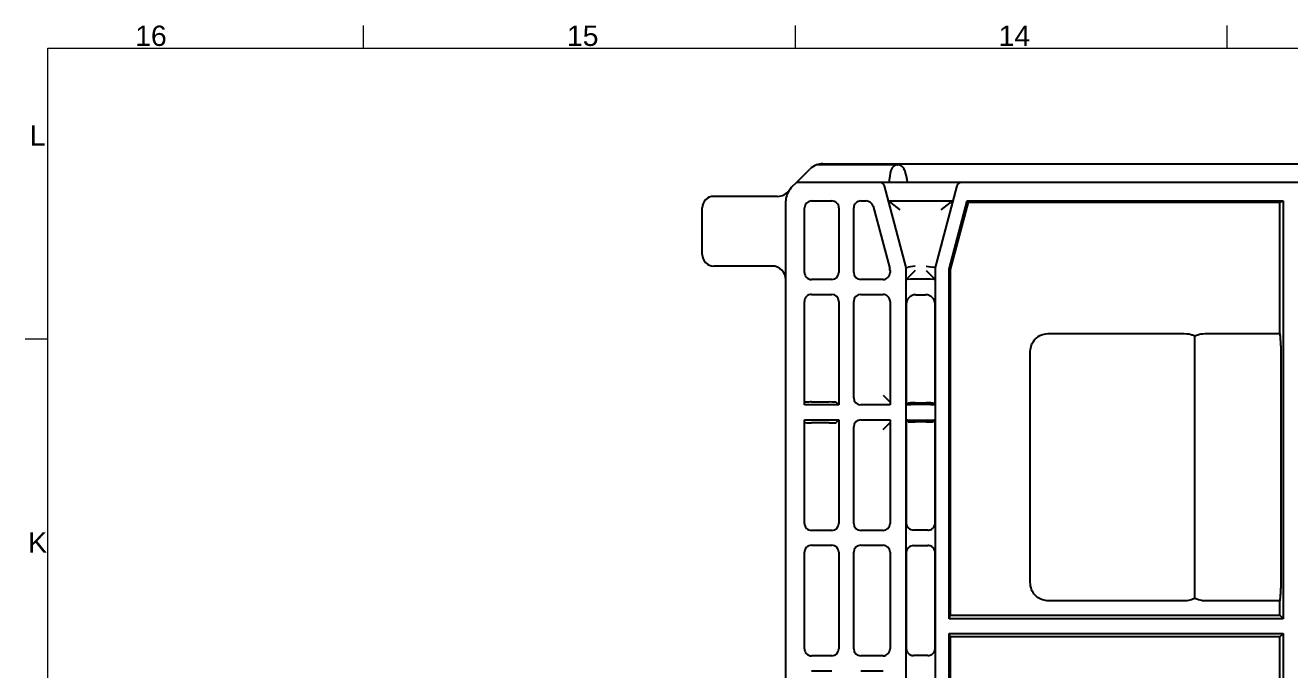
# Model space of a CAD drawing. Header units: millimetres. Extents: x 0 to 1486, y 0 to 1051.
# Drawn here: x 20.1 to 292.3, y 892.3 to 1031.2 of the extents above; entities that cross this region are included whole.
import ezdxf

# ---------------------------------------------------------------- set-up
doc = ezdxf.new("R2010")
doc.units = ezdxf.units.MM
doc.header["$LTSCALE"] = 1.25
for name, color, linetype, lineweight, true_color in [('Sichtbare Kanten(DIN)', 7, 'Continuous', 25, 0x262659), ('Skizziergeometrie(DIN)', 7, 'Continuous', 9, 0x262659), ('Symbole(DIN)', 7, 'Continuous', 15, 0x262659)]:
    doc.layers.add(name, color=color, linetype=linetype, lineweight=lineweight, true_color=true_color)
doc.styles.add('Aktuell-DIN', font='arial.ttf')

# ---------------------------------------------------------------- blocks, each defined once
blk = doc.blocks.new('Ränder Standardrahmen')
at = {"layer": 'Skizziergeometrie(DIN)'}
for p, q in [((74.31, 821), (74.31, 824.9)), ((148.63, 821), (148.63, 824.9)), ((222.94, 821), (222.94, 824.9)), ((20, 770.92), (16.1, 770.92))]:
    blk.add_line(p, q, dxfattribs=at)
at = {"layer": 'Skizziergeometrie(DIN)', "flags": 128}
blk.add_lwpolyline([(20, 20), (20, 821), (1169, 821), (1169, 20), (20, 20)], dxfattribs=at)
at = {"layer": 'Symbole(DIN)', "color": 179, "true_color": 0x262659, "char_height": 3.5, "attachment_point": 7, "style": 'Aktuell-DIN'}
for s, insert in [('16', (35, 821.34)), ('15', (109.31, 821.34)), ('14', (183.62, 821.4)), ('L', (16.87, 804.21)), ('K', (16.59, 734.13))]:
    blk.add_mtext(s, dxfattribs=dict(at, insert=insert))

msp = doc.modelspace()

# ---------------------------------------------------------------- linework, layer by layer
at = {"layer": 'Sichtbare Kanten(DIN)'}
for p, q in [((186.0485, 997.3641), (188.8769, 1000.1925)), ((207.3277, 1001.1141), (190.3134, 1001.1141)), ((191.7053, 1001.3641), (1097.7916, 1001.3641)), ((206.2006, 999.3124), (205.8886, 997.3641)), ((207.6494, 1001.1513), (207.8475, 1001.1513)), ((209.2964, 999.9681), (209.7632, 998.1141)), ((186.0485, 997.3641), (184.92, 996.2357)), ((203.9811, 997.3641), (186.0485, 997.3641)), ((207.087, 997.3641), (203.9811, 997.3641)), ((209.6485, 979.0771), (204.9471, 996.6229)), ((218.41, 997.3641), (207.087, 997.3641)), ((220.5499, 996.6229), (215.8485, 979.0771)), ((221.5158, 997.3641), (218.41, 997.3641)), ((1067.9811, 997.3641), (221.5158, 997.3641)), ((181.9741, 994.3641), (168.2485, 994.3641)), ((165.7485, 981.8641), (165.7485, 991.8641)), ((183.7485, 871.2634), (183.7485, 993.4073)), ((187.7485, 977.9646), (187.7485, 991.8641)), ((189.2485, 993.3641), (193.648, 993.3641)), ((195.1485, 991.8641), (195.1485, 977.9637)), ((198.3485, 977.9637), (198.3485, 991.8641)), ((199.8489, 993.3641), (201.0458, 993.3641)), ((202.4947, 992.2523), (206.0973, 978.807)), ((205.8203, 993.3641), (206.3847, 992.931)), ((208.3388, 991.4315), (206.3847, 992.931)), ((207.8873, 993.3772), (217.6096, 993.3772)), ((217.1581, 991.4315), (219.1122, 992.931)), ((218.8485, 978.6821), (222.7825, 993.3641)), ((222.9834, 993.1023), (219.1103, 978.6476)), ((219.6767, 993.3641), (219.1122, 992.931)), ((222.7825, 993.3641), (290.7485, 993.3641)), ((222.7825, 993.3641), (222.9834, 993.1023)), ((222.9834, 993.1023), (290.0153, 993.1023)), ((290.0153, 993.1023), (290.7485, 993.3641)), ((290.0153, 964.8302), (290.0153, 993.1023)), ((290.7485, 993.3641), (290.7485, 903.4641)), ((180.7485, 979.3641), (168.2485, 979.3641)), ((206.1485, 978.4188), (206.1485, 977.9646)), ((209.6485, 979.0771), (210.0816, 979.1341)), ((209.6485, 740.6512), (209.6485, 979.0771)), ((211.581, 979.3315), (210.0816, 979.1341)), ((211.581, 978.3678), (210.0816, 976.8683)), ((213.9159, 979.3315), (215.4154, 979.1341)), ((213.9159, 978.3678), (215.4154, 976.8683)), ((215.8485, 979.0771), (215.4154, 979.1341)), ((215.8485, 979.0771), (215.8485, 740.6512)), ((218.8485, 903.4641), (218.8485, 978.6821)), ((218.8485, 978.6821), (219.1103, 978.6476)), ((219.1103, 978.6476), (219.1103, 904.1973)), ((193.6489, 976.4641), (189.2485, 976.4641)), ((204.6485, 976.4641), (199.848, 976.4641)), ((209.6485, 976.4641), (209.6527, 976.4681)), ((209.6527, 976.4681), (210.0815, 976.8683)), ((210.0815, 976.8683), (210.0816, 976.8683)), ((215.4154, 976.8683), (215.4154, 976.8683)), ((215.4154, 976.8683), (215.8442, 976.4681)), ((215.8442, 976.4681), (215.8485, 976.4641)), ((189.2485, 973.2641), (193.6489, 973.2641)), ((199.848, 973.2641), (204.6485, 973.2641)), ((187.7485, 949.4641), (187.7485, 971.7637)), ((195.1485, 971.7646), (195.1485, 949.4641)), ((198.3485, 950.9637), (198.3485, 971.7646)), ((206.1485, 971.7637), (206.1485, 949.4641)), ((209.6527, 971.2608), (209.6527, 949.4681)), ((215.8442, 949.4681), (215.8442, 971.2608)), ((189.2485, 950.0995), (193.0492, 950.0995)), ((194.5488, 950.0638), (195.1485, 949.4641)), ((204.6485, 951.5633), (206.148, 950.0638)), ((195.1485, 949.4641), (187.7485, 949.4641)), ((206.1485, 949.4641), (199.848, 949.4641)), ((209.6527, 949.4681), (210.0816, 949.8683)), ((211.581, 949.904), (213.9159, 949.904)), ((215.4154, 949.8683), (215.8442, 949.4681)), ((187.7485, 946.2641), (195.1485, 946.2641)), ((187.7485, 923.9646), (187.7485, 946.2641)), ((193.0492, 945.6287), (189.2485, 945.6287)), ((195.1485, 946.2641), (194.5488, 945.6644)), ((195.1485, 946.2641), (195.1485, 923.9637)), ((198.3485, 923.9637), (198.3485, 944.7646)), ((199.848, 946.2641), (206.1485, 946.2641)), ((204.6485, 944.1649), (206.148, 945.6644)), ((206.1485, 946.2641), (206.1485, 923.9646)), ((209.6527, 946.2601), (209.6527, 923.9676)), ((210.0816, 945.8599), (209.6527, 946.2601)), ((213.9159, 945.8242), (211.581, 945.8242)), ((215.8442, 946.2601), (215.4154, 945.8599)), ((215.8442, 923.9676), (215.8442, 946.2601)), ((193.6489, 922.4641), (189.2485, 922.4641)), ((204.6485, 922.4641), (199.848, 922.4641)), ((187.7485, 896.9646), (187.7485, 917.7637)), ((189.2485, 919.2641), (193.6489, 919.2641)), ((195.1485, 917.7646), (195.1485, 896.9637)), ((198.3485, 896.9637), (198.3485, 917.7646)), ((199.848, 919.2641), (204.6485, 919.2641)), ((206.1485, 917.7637), (206.1485, 896.9646)), ((209.6527, 917.7607), (209.6527, 896.9676)), ((215.8442, 896.9676), (215.8442, 917.7607)), ((290.0153, 904.1973), (290.0153, 907.2977)), ((218.8485, 903.4641), (219.1103, 904.1973)), ((219.1103, 904.1973), (290.0153, 904.1973)), ((290.0153, 904.1973), (290.7485, 903.4641)), ((290.7485, 903.4641), (218.8485, 903.4641)), ((218.8485, 900.2641), (290.7485, 900.2641)), ((219.1103, 899.5309), (218.8485, 900.2641)), ((218.8485, 861.4641), (218.8485, 900.2641)), ((290.0153, 899.5309), (219.1103, 899.5309)), ((219.1103, 899.5309), (219.1103, 862.1973)), ((290.7485, 900.2641), (290.0153, 899.5309)), ((290.0153, 862.1973), (290.0153, 899.5309)), ((290.7485, 900.2641), (290.7485, 861.4641)), ((193.6489, 895.4641), (189.2485, 895.4641)), ((204.6485, 895.4641), (199.848, 895.4641)), ((189.2485, 892.2641), (193.6489, 892.2641)), ((199.848, 892.2641), (204.6485, 892.2641))]:
    msp.add_line(p, q, dxfattribs=at)
for centre, radius, start, end in [((191.7053, 997.3641), 4, 110.364135, 135), ((191.7053, 997.3641), 4, 90, 110.364135), ((203.9811, 996.3641), 1, 15, 90), ((221.5158, 996.3641), 1, 90, 165), ((168.2485, 991.8641), 2.5, 90, 180), ((181.9741, 997.3641), 3, 270, 325.579312), ((187.7485, 993.4073), 4, 135, 180), ((189.2485, 991.8641), 1.5, 90, 180), ((201.0458, 991.8641), 1.5, 15, 90), ((168.2485, 981.8641), 2.5, 180, 270), ((180.7485, 976.3641), 3, 0, 90), ((204.6485, 978.4188), 1.5, 0, 15)]:
    msp.add_arc(centre, radius, start, end, dxfattribs=at)
for centre, major_axis, ratio, start_param, end_param in [((207.6494, 998.6628), (0, 2.5097), 0.59767248, 0.21620829, 1.30899694), ((207.6494, 999.555), (0, 1.5963), 0.93969262, 0, 0.21620829), ((207.8475, 999.555), (0, 1.5963), 0.93969262, 4.97418837, 6.28318531), ((209.6945, 998.1141), (0.1903, -0.7498), 0.08613948, 6.26132716, 7.83212349), ((193.648, 991.8641), (1.5004, 0), 0.99970149, 0, 1.57079633), ((199.8489, 991.8641), (-1.5004, 0), 0.99970149, 4.71238898, 6.28318531), ((207.8733, 993.4296), (-2.0706, 0.0004), 0.0252925, 0.00678165, 1.57757798), ((217.6237, 993.4296), (2.0706, 0.0004), 0.0252925, 4.70560733, 6.27640366), ((189.2485, 977.9646), (0, -1.5004), 0.99970149, 4.71238898, 6.28318531), ((193.648, 977.9646), (1.0613, -1.0613), 0.99940325, 5.49808561, 7.068285), ((199.8489, 977.9646), (-1.0613, -1.0613), 0.99940325, 5.49808561, 7.068285), ((204.6485, 977.9646), (0, -1.5004), 0.99970149, 0, 1.57079633), ((212.7485, 976.4641), (3.1, 0), 0.02443947, 0.05235988, 3.08923278), ((189.2485, 971.7637), (0, 1.5004), 0.99970149, 0, 1.57079633), ((193.648, 971.7637), (1.0613, 1.0613), 0.99940325, 5.49808561, 7.068285), ((199.8489, 971.7637), (-1.0613, 1.0613), 0.99940325, 5.49808561, 7.068285), ((204.6485, 971.7637), (0, 1.5004), 0.99970149, 4.71238898, 6.28318531), ((212.7485, 973.2641), (-3.1, 0), 0.02443947, 1.23415991, 1.90743275), ((189.2485, 950.0629), (-1.5, 0), 0.02443947, 4.71238898, 6.28318531), ((193.0492, 950.0629), (-1.5, 0), 0.02443947, 3.16602726, 4.71238898), ((199.8489, 950.9646), (-1.0613, -1.0613), 0.99940325, 5.49808561, 7.068285), ((204.6485, 950.0629), (-1.5, 0), 0.02443947, 3.14159265, 3.16602726), ((212.7485, 949.4641), (3.1, 0), 0.02443947, 0.05235988, 3.08923278), ((211.581, 949.8674), (-1.5, 0), 0.02443947, 4.71238898, 6.25700537), ((213.9159, 949.8674), (-1.5, 0), 0.02443947, 3.16777259, 4.71238898), ((189.2485, 945.6653), (1.5, 0), 0.02443947, 3.14159265, 4.71238898), ((193.0492, 945.6653), (1.5, 0), 0.02443947, 4.71238898, 6.2587507), ((199.8489, 944.7637), (-1.0613, 1.0613), 0.99940325, 5.49808561, 7.068285), ((204.6485, 945.6653), (1.5, 0), 0.02443947, 6.2587507, 6.28318531), ((212.7485, 946.2641), (-3.1, 0), 0.02443947, 0.05235988, 3.08923278), ((211.581, 945.8609), (1.5, 0), 0.02443947, 3.16777259, 4.71238898), ((213.9159, 945.8609), (1.5, 0), 0.02443947, 4.71238898, 6.25700537), ((189.2485, 923.9646), (0, -1.5004), 0.99970149, 4.71238898, 6.28318531), ((193.648, 923.9646), (1.0613, -1.0613), 0.99940325, 5.49808561, 7.068285), ((199.8489, 923.9646), (-1.0613, -1.0613), 0.99940325, 5.49808561, 7.068285), ((204.6485, 923.9646), (0, -1.5004), 0.99970149, 0, 1.57079633), ((212.7485, 922.4641), (3.1, 0), 0.02443947, 1.05468974, 2.08690292), ((189.2485, 917.7637), (0, 1.5004), 0.99970149, 0, 1.57079633), ((193.648, 917.7637), (1.0613, 1.0613), 0.99940325, 5.49808561, 7.068285), ((199.8489, 917.7637), (-1.0613, 1.0613), 0.99940325, 5.49808561, 7.068285), ((204.6485, 917.7637), (0, 1.5004), 0.99970149, 4.71238898, 6.28318531), ((212.7485, 919.2641), (-3.1, 0), 0.02443947, 1.05468974, 2.08690292), ((189.2485, 896.9646), (0, -1.5004), 0.99970149, 4.71238898, 6.28318531), ((193.648, 896.9646), (1.0613, -1.0613), 0.99940325, 5.49808561, 7.068285), ((199.8489, 896.9646), (-1.0613, -1.0613), 0.99940325, 5.49808561, 7.068285), ((204.6485, 896.9646), (0, -1.5004), 0.99970149, 0, 1.57079633), ((212.7485, 895.4641), (3.1, 0), 0.02443947, 1.05468974, 2.08690292)]:
    msp.add_ellipse(centre, major_axis=major_axis, ratio=ratio, start_param=start_param, end_param=end_param, dxfattribs=at)
for points, knots in [([(211.7245, 973.1926), (211.408, 973.1953), (211.1006, 973.1234), (210.5749, 972.8833), (210.3563, 972.7156), (209.9891, 972.3276), (209.8456, 972.0742), (209.7245, 971.7398), (209.6972, 971.6317), (209.6719, 971.491), (209.6657, 971.4469), (209.6591, 971.3847), (209.6573, 971.365), (209.6551, 971.3337), (209.6545, 971.3233), (209.6536, 971.3049), (209.6534, 971.2985), (209.6529, 971.2829), (209.6527, 971.2739), (209.6527, 971.2608)], [-0.453250901, -0.453250901, -0.453250901, -0.453250901, -0.35265098, -0.35265098, -0.251914253, -0.251914253, -0.125957127, -0.125957127, -0.062978563, -0.062978563, -0.031489282, -0.031489282, -0.015744641, -0.015744641, -0.00787232, -0.00787232, -0.00393616, -0.00393616, 0, 0, 0, 0]), ([(215.8442, 971.2608), (215.8442, 971.2741), (215.844, 971.283), (215.8435, 971.2987), (215.8433, 971.3052), (215.8424, 971.3237), (215.8418, 971.3341), (215.8396, 971.3657), (215.8378, 971.3855), (215.831, 971.4483), (215.8248, 971.4927), (215.799, 971.6346), (215.7714, 971.7437), (215.6482, 972.0809), (215.5022, 972.3364), (215.1313, 972.7231), (214.9134, 972.8884), (214.3909, 973.1247), (214.0859, 973.1953), (213.7724, 973.1926)], [0, 0, 0, 0, 0.003973368, 0.003973368, 0.007946736, 0.007946736, 0.015893472, 0.015893472, 0.031786945, 0.031786945, 0.063573889, 0.063573889, 0.127147778, 0.127147778, 0.254295557, 0.254295557, 0.354062312, 0.354062312, 0.45369226, 0.45369226, 0.45369226, 0.45369226]), ([(271.7498, 907.8348), (271.7308, 907.8241), (271.7118, 907.8135), (271.1939, 907.5318), (270.7321, 907.4222), (269.9081, 907.3021), (269.4228, 907.2941), (266.4711, 907.3002), (264.4284, 907.3082), (260.9631, 907.2981), (259.5405, 907.2966), (256.2737, 907.2955), (254.4295, 907.2976), (249.1323, 907.2942), (245.6793, 907.305), (240.5316, 907.2924), (240.0524, 907.306), (239.2675, 907.4253), (238.7437, 907.5435), (237.8202, 908.0865), (237.4308, 908.3959), (236.8718, 909.1367), (236.6371, 909.5482), (236.3383, 910.6483), (236.3052, 911.1829), (236.2982, 911.9875), (236.2882, 913.5467), (236.3095, 916.7967), (236.315, 918.4413), (236.3085, 925.3048), (236.301, 930.5236), (236.3016, 940.9876), (236.3153, 946.2327), (236.3125, 952.8789), (236.3019, 954.28), (236.2976, 956.6858), (236.2984, 957.6906), (236.3116, 960.6741), (236.2798, 961.5555), (236.6763, 962.6105), (236.8604, 963.0236), (237.5048, 963.7594), (237.8885, 964.1199), (238.8326, 964.5947), (239.2519, 964.7018), (240.2563, 964.8465), (240.8789, 964.8285), (242.999, 964.7978), (243.9007, 964.8225), (247.4951, 964.8309), (248.5575, 964.8319), (251.305, 964.8334), (254.3019, 964.8357), (261.1284, 964.8309), (262.8832, 964.826), (269.8508, 964.7986), (270.1326, 964.9091), (271.3087, 964.5118), (271.5331, 964.4107), (271.7435, 964.2923)], [3.21426109, 3.21426109, 3.21426109, 3.21426109, 3.22717303, 3.22717303, 3.56419553, 3.56419553, 3.97200251, 3.97200251, 4.88847851, 4.88847851, 5.52673094, 5.52673094, 6.35413444, 6.35413444, 7.90334958, 7.90334958, 8.66366831, 8.66366831, 9.28077615, 9.28077615, 9.68320988, 9.68320988, 9.96882532, 9.96882532, 10.23958512, 10.23958512, 10.34152493, 10.34152493, 10.44595379, 10.44595379, 10.7773331, 10.7773331, 11.11038237, 11.11038237, 11.19934646, 11.19934646, 11.26314587, 11.26314587, 11.3887917, 11.3887917, 11.42428659, 11.42428659, 11.44661623, 11.44661623, 11.46425695, 11.46425695, 11.49094575, 11.49094575, 11.54570283, 11.54570283, 11.56002457, 11.56002457, 11.59600357, 11.59600357, 11.60845204, 11.60845204, 11.64543271, 11.64543271, 11.65466443, 11.65466443, 11.65466443, 11.65466443]), ([(271.7498, 907.8348), (271.7495, 907.8803), (271.7491, 907.9281), (271.7467, 908.3122), (271.7521, 908.7022), (271.7481, 909.5848), (271.7484, 909.7411), (271.7487, 910.5851), (271.7471, 911.1433), (271.7486, 911.921), (271.7466, 912.2578), (271.7432, 913.0443), (271.7426, 913.4454), (271.7445, 914.4208), (271.7476, 914.8762), (271.7458, 916.6197), (271.7448, 916.9995), (271.7459, 923.9443), (271.7446, 929.8641), (271.7447, 950.5219), (271.7489, 951.6761), (271.7449, 954.1388), (271.7431, 954.6718), (271.741, 955.8536), (271.7413, 956.1693), (271.7466, 957.7269), (271.7457, 958.4068), (271.7431, 959.3689), (271.7427, 959.7099), (271.7491, 960.2716), (271.7539, 960.4768), (271.7567, 961.0179), (271.7461, 961.449), (271.7443, 962.2246), (271.7457, 962.4075), (271.7406, 963.3689), (271.7539, 963.9137), (271.7436, 964.2877), (271.7435, 964.29), (271.7435, 964.2923)], [0.65678027, 0.65678027, 0.65678027, 0.65678027, 0.72894639, 0.72894639, 1.19313966, 1.19313966, 1.79647028, 1.79647028, 2.25589607, 2.25589607, 2.53881511, 2.53881511, 2.84457981, 2.84457981, 3.32821254, 3.32821254, 3.56010223, 3.56010223, 4.8992641, 4.8992641, 8.23325281, 8.23325281, 8.94627978, 8.94627978, 9.5056047, 9.5056047, 10.91849789, 10.91849789, 11.77312085, 11.77312085, 12.4594892, 12.4594892, 13.68709548, 13.68709548, 15.98767614, 15.98767614, 18.40445362, 18.40445362, 18.41957849, 18.41957849, 18.41957849, 18.41957849]), ([(271.7435, 964.2923), (271.7588, 964.3011), (271.7743, 964.3099), (272.1955, 964.5436), (272.6052, 964.6659), (273.5612, 964.8338), (274.1408, 964.8323), (276.3354, 964.8), (277.9137, 964.8205), (280.0239, 964.8289), (280.5041, 964.8298), (283.9566, 964.8349), (286.986, 964.8237), (290.0153, 964.8302)], [1.924040396, 1.924040396, 1.924040396, 1.924040396, 1.925123706, 1.925123706, 1.953311321, 1.953311321, 1.993579882, 1.993579882, 2.096613172, 2.096613172, 2.131348898, 2.131348898, 2.379971999, 2.379971999, 2.379971999, 2.379971999]), ([(290.0153, 964.8302), (290.0308, 964.6037), (290.0412, 964.3363), (290.0766, 963.8561), (290.0875, 963.7515), (290.1265, 963.2972), (290.1385, 963.1535), (290.1618, 962.8699), (290.1762, 962.6761), (290.2005, 962.0482), (290.2103, 961.6897), (290.222, 961.0146), (290.2273, 960.6384), (290.2351, 959.4326), (290.2359, 958.7903), (290.236, 957.7845), (290.2355, 957.4585), (290.2353, 956.1014), (290.2357, 955.7581), (290.2349, 948.0592), (290.2354, 941.6341), (290.2353, 930.0786), (290.2355, 924.948), (290.2352, 918.981), (290.2353, 918.1446), (290.2354, 916.146), (290.2352, 915.8126), (290.2352, 913.5668), (290.2374, 912.864), (290.2234, 911.2001), (290.2162, 910.8033), (290.2032, 910.2077), (290.1938, 909.9143), (290.1703, 909.3779), (290.1564, 909.1987), (290.1244, 908.8204), (290.0888, 908.4175), (290.055, 907.9823), (290.0471, 907.8456), (290.0286, 907.5162), (290.0221, 907.3994), (290.0153, 907.2977)], [0.05736036, 0.05736036, 0.05736036, 0.05736036, 0.29866313, 0.29866313, 0.44086774, 0.44086774, 0.49990706, 0.49990706, 0.62738068, 0.62738068, 0.72685799, 0.72685799, 0.78703424, 0.78703424, 0.85247936, 0.85247936, 0.90710557, 0.90710557, 0.96313007, 0.96313007, 1.2456776, 1.2456776, 1.47130215, 1.47130215, 1.50808374, 1.50808374, 1.55919519, 1.55919519, 1.70576275, 1.70576275, 1.79421437, 1.79421437, 1.92234972, 1.92234972, 2.0926694, 2.0926694, 2.2827982, 2.2827982, 2.44124997, 2.44124997, 2.56030228, 2.56030228, 2.56030228, 2.56030228]), ([(209.6527, 923.9676), (209.6527, 923.9601), (209.6528, 923.9544), (209.653, 923.9445), (209.6532, 923.9404), (209.6537, 923.9286), (209.654, 923.922), (209.6553, 923.9019), (209.6563, 923.8894), (209.6602, 923.8491), (209.6639, 923.8203), (209.6791, 923.7276), (209.6956, 923.6572), (209.7864, 923.3704), (209.9383, 923.1211), (210.2528, 922.8319), (210.4109, 922.7242), (210.784, 922.5715), (210.9994, 922.527), (211.2186, 922.53)], [0.580543765, 0.580543765, 0.580543765, 0.580543765, 0.582794883, 0.582794883, 0.585046, 0.585046, 0.589548236, 0.589548236, 0.598552707, 0.598552707, 0.616561648, 0.616561648, 0.652579532, 0.652579532, 0.773096673, 0.773096673, 0.848814166, 0.848814166, 0.924419668, 0.924419668, 0.924419668, 0.924419668]), ([(214.2783, 922.53), (214.5299, 922.5265), (214.771, 922.5849), (215.1786, 922.7771), (215.3452, 922.9106), (215.6214, 923.2179), (215.7426, 923.4471), (215.8122, 923.7032), (215.8241, 923.7617), (215.8355, 923.8399), (215.8383, 923.8643), (215.8414, 923.8988), (215.8422, 923.9097), (215.8432, 923.9274), (215.8435, 923.9334), (215.8438, 923.944), (215.844, 923.9477), (215.8441, 923.9564), (215.8442, 923.9614), (215.8442, 923.9676)], [0.234293686, 0.234293686, 0.234293686, 0.234293686, 0.321072225, 0.321072225, 0.407962757, 0.407962757, 0.516777694, 0.516777694, 0.546493506, 0.546493506, 0.561351412, 0.561351412, 0.568780365, 0.568780365, 0.572494842, 0.572494842, 0.57435208, 0.57435208, 0.576209318, 0.576209318, 0.576209318, 0.576209318]), ([(211.2186, 919.1982), (210.9994, 919.2012), (210.784, 919.1568), (210.4109, 919.004), (210.2528, 918.8963), (209.9382, 918.6069), (209.7861, 918.3575), (209.6955, 918.0706), (209.6791, 918.0003), (209.6639, 917.9077), (209.6602, 917.879), (209.6563, 917.8387), (209.6553, 917.8262), (209.654, 917.8062), (209.6537, 917.7996), (209.6532, 917.7878), (209.653, 917.7836), (209.6528, 917.7738), (209.6527, 917.7681), (209.6527, 917.7607)], [-0.34384949, -0.34384949, -0.34384949, -0.34384949, -0.268243987, -0.268243987, -0.192526494, -0.192526494, -0.07191798, -0.07191798, -0.03595899, -0.03595899, -0.017979495, -0.017979495, -0.008989747, -0.008989747, -0.004494874, -0.004494874, -0.002247437, -0.002247437, 0, 0, 0, 0]), ([(215.8442, 917.7607), (215.8442, 917.7669), (215.8441, 917.7719), (215.844, 917.7807), (215.8438, 917.7845), (215.8435, 917.7951), (215.8432, 917.8011), (215.8422, 917.819), (215.8413, 917.8301), (215.8382, 917.8649), (215.8354, 917.8896), (215.8238, 917.9686), (215.8115, 918.0279), (215.7407, 918.286), (215.6177, 918.5165), (215.3391, 918.8227), (215.1729, 918.9545), (214.7674, 919.1442), (214.5278, 919.2017), (214.2783, 919.1982)], [0, 0, 0, 0, 0.001881929, 0.001881929, 0.003763859, 0.003763859, 0.007527718, 0.007527718, 0.015055435, 0.015055435, 0.030110871, 0.030110871, 0.060221741, 0.060221741, 0.169769885, 0.169769885, 0.255955145, 0.255955145, 0.342028412, 0.342028412, 0.342028412, 0.342028412]), ([(290.0153, 907.2977), (286.9024, 907.3046), (283.7895, 907.2958), (279.4018, 907.3083), (278.127, 907.3117), (274.4492, 907.285), (273.7582, 907.2826), (272.812, 907.4141), (272.298, 907.5266), (271.7498, 907.8348)], [0.05000009, 0.05000009, 0.05000009, 0.05000009, 0.98386507, 0.98386507, 1.36630902, 1.36630902, 2.08722728, 2.08722728, 2.55169681, 2.55169681, 2.55169681, 2.55169681]), ([(209.6527, 896.9676), (209.6527, 896.9613), (209.6528, 896.9563), (209.653, 896.9475), (209.6531, 896.9437), (209.6535, 896.9331), (209.6537, 896.9271), (209.6548, 896.9092), (209.6556, 896.8982), (209.6587, 896.8633), (209.6615, 896.8387), (209.6732, 896.7596), (209.6854, 896.7003), (209.7562, 896.4423), (209.8792, 896.2117), (210.1578, 895.9055), (210.324, 895.7737), (210.7295, 895.584), (210.9691, 895.5265), (211.2186, 895.53)], [0.582293787, 0.582293787, 0.582293787, 0.582293787, 0.584175717, 0.584175717, 0.586057646, 0.586057646, 0.589821505, 0.589821505, 0.597349223, 0.597349223, 0.612404658, 0.612404658, 0.642515529, 0.642515529, 0.752063673, 0.752063673, 0.838248932, 0.838248932, 0.924322199, 0.924322199, 0.924322199, 0.924322199]), ([(214.2783, 895.53), (214.4975, 895.527), (214.7129, 895.5715), (215.086, 895.7242), (215.2441, 895.8319), (215.5587, 896.1213), (215.7108, 896.3707), (215.8015, 896.6577), (215.8178, 896.7279), (215.8331, 896.8205), (215.8367, 896.8493), (215.8406, 896.8895), (215.8417, 896.902), (215.8429, 896.922), (215.8433, 896.9286), (215.8437, 896.9404), (215.8439, 896.9446), (215.8441, 896.9544), (215.8442, 896.9601), (215.8442, 896.9676)], [0.234291063, 0.234291063, 0.234291063, 0.234291063, 0.309896565, 0.309896565, 0.385614058, 0.385614058, 0.506222573, 0.506222573, 0.542181563, 0.542181563, 0.560161058, 0.560161058, 0.569150805, 0.569150805, 0.573645679, 0.573645679, 0.575893116, 0.575893116, 0.578140552, 0.578140552, 0.578140552, 0.578140552])]:
    msp.add_open_spline(points, degree=3, knots=knots, dxfattribs=at)

# ---------------------------------------------------------------- block references
at = {"xscale": 1.25, "yscale": 1.25, "zscale": 1.25}
msp.add_blockref('Ränder Standardrahmen', (0, 0), dxfattribs=at)

doc.saveas('drawing.dxf')
